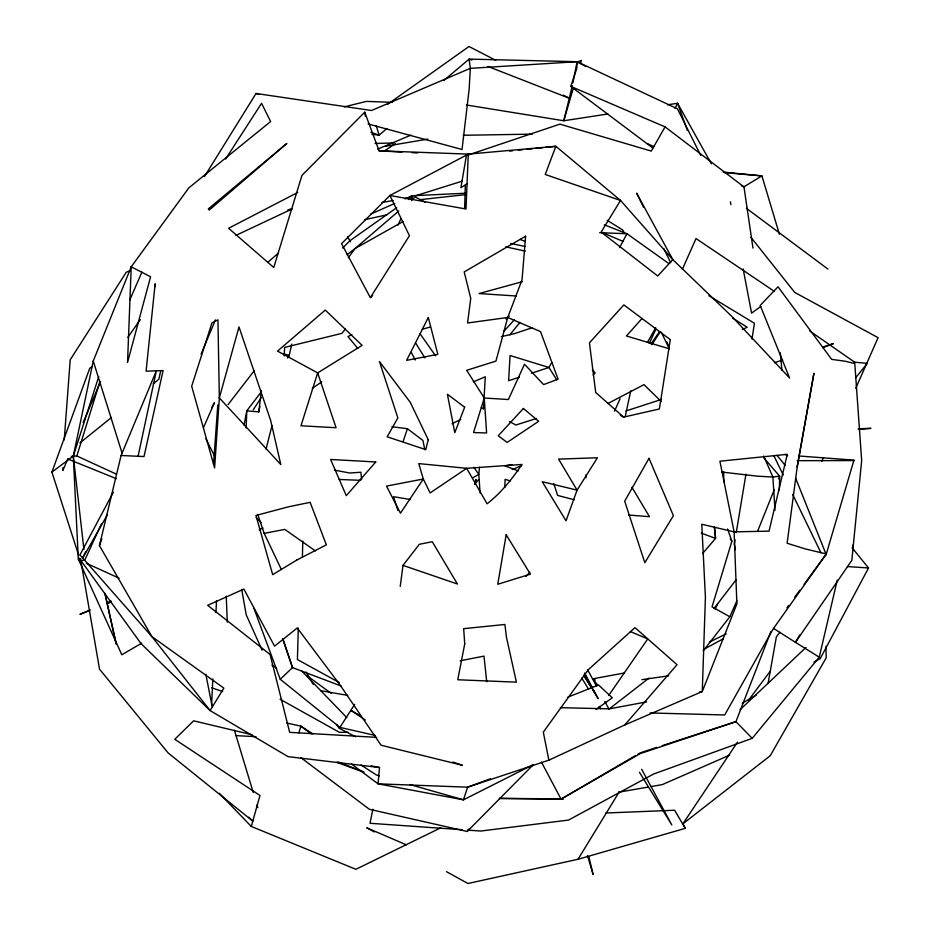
<?xml version="1.0" encoding="UTF-8"?>
<svg xmlns="http://www.w3.org/2000/svg" width="930" height="930" viewBox="0 0 930 930"><rect width="100%" height="100%" fill="white"/><g stroke="black" fill="none" stroke-linecap="round" stroke-linejoin="round"><path stroke-width="1.4" d="M62.903 467.755L62.891 470.441L67.948 458.49M302.413 556.838L302.785 541.121M779.328 490.517L779.677 476.172L763.577 457.572M298.298 628.087L297.414 659.544L339.287 682.573M464.628 208.46L465.314 185.256M504.816 487.378L505.083 479.345L510.43 480.961M246.125 427.951L246.787 410.816L261.504 391.588M211.587 704.975L212.819 678.981M215.958 612.556L216.504 601.001M284.138 355.958L284.638 347.413L341.88 333.358L345.507 328.883M411.897 198.183L412.048 195.765L464.907 193.254M213.528 464.291L217.783 405.062M64.24 439.878L70.215 359.782L126.248 272.257L130.247 270.607M371.082 765.843L379.521 767.517L378.045 783.839L463.454 799.823L532.576 764.96M479.508 467.255L478.799 474.416L480.101 492.853M244.055 425.068L246.787 410.816L258.784 411.874L261.388 390.472M400.237 586.412L402.992 565.382L419.325 544.306L432.264 541.725L457.421 584.017L402.992 565.382M797.208 466.872L787.129 543.248L805.136 548.886L826.328 553.955L853.961 460.129L799.114 456.014L797.208 466.872L813.936 373.279L799.114 456.014M752.021 338.997L754.404 323.268L708.893 295.717M735.049 539.795L734.34 544.073L735.246 549.804M736.235 532.669L745.941 474.207M768.064 683.538L776.364 636.876L779.886 632.319M625.413 415.571L630.761 390.856M572.299 85.734L563.778 120.761L466.395 104.985M572.868 82.909L577.1 61.706L469.139 59.102L443.889 80.422M372.86 809.228L370.024 823.283L462.071 829.723M258.784 411.874L259.923 406.282M141.755 643.142L121.807 654.767L78.318 559.07L73.307 456.107L93.244 361.014L131.223 266.805L188.848 187.86L270.618 121.551L261.562 103.288L225.63 159.007M138.024 456.514L156.391 370.721L121.086 455.491L99.44 545.596L151.892 636.608L210.099 710.578L288.056 756.636L379.521 767.517M160.704 370.93L158.844 379.289L153.206 383.834M291.753 344.112L289.218 355.411L287.614 357.829M467.825 830.13L480.764 831.036L568.556 820.062L653.569 774.039L752.207 738.339L819.272 657.173L837.233 580.192M266.05 449.109L272.013 425.498M475.16 482.6L475.997 479.462L474.939 483.309M298.856 732.887L300.82 726.121L286.754 723.04M573.426 87.839L563.778 120.761L607.871 113.983M580.657 63.159L581.459 60.415L577.425 61.95M440.715 827.84L355.876 869.306L251.298 826.456L259.981 795.487L174.759 739.304L193.614 720.82L252.03 734.746M727.609 528.972L731.852 541.295L712.043 606.86L729.841 616.753L736.851 600.827M71.285 456.421L76.841 455.991L99.638 382.474M83.921 549.444L73.307 456.107L98.743 376.569M403.213 441.227L407.41 428.718L391.949 426.731M652.837 148.021L570.776 86.385L576.763 68.518L577.1 61.706L470.324 68.343L371.547 110.507L256.041 93.477L204.449 176.595M99.44 545.596L101.847 538.796M78.713 555.419L51.906 472.091L89.722 368.338L92.047 366.652M770.819 631.714L735.932 721.657L640.235 753.591L561.046 799.137L499.398 798.428M757.717 530.995L774.318 489.552M778.608 478.845L779.677 476.172L772.877 477.032L757.45 476.172L721.773 472.056M201.078 354.098L215.446 319.874M83.13 422.65L100.556 381.498M129.735 300.123L141.883 272.165M203.461 427.649L214.47 402.713L211.645 407.724M649.233 343.402L655.755 329.383M614.498 411.165L620.112 398.656M715.158 609.185L717.565 603.942L735.967 579.948M101.44 523.916L85.06 559.5L81.131 560.895L141.128 643.734L210.099 710.578L223.851 688.119L151.892 636.608L79.968 554.896L113.332 492.168M821.702 461.466L823.527 457.537M855.774 388.205L878.094 337.683L794.743 292.439L750.987 237.382M397.959 225.107L400.993 218.597M682.376 269.293L696 238.545L774.434 291.404M82.421 558.291L85.641 551.792M675.04 108.357L677.575 103.265L711.345 163.773M619.613 247.613L626.948 233.721L604.302 224.816M813.983 662.137L820.283 658.545L868.527 567.974L852.054 547.712M647.396 342.438L655.72 327.744M551.734 362.479L548.944 367.49L531.472 373.221M82.549 558.395L107.403 514.72M570.776 86.385L665.055 126.875L651.279 151.09L559.895 124.143L466.383 155.601L460.908 187.686L467.023 183.768M799.835 634.841L795.441 642.339L819.272 657.173M578.146 859.076L619.38 791.651M300.936 757.683L369.35 809.274L467.232 831.478L468.767 829.014M253.983 608.511L280.244 679.284L339.927 727.388L354.667 704.394M651.953 344.623L660.067 332.022M253.204 409.793L261.214 397.703M446.458 871.666L467.964 883.5L578.216 859.227L685.294 828.339L682.899 823.829L737.455 742.198M608.731 695.431L647.733 638.945L630.296 631.551M127.817 337.381L140.302 319.595M650.977 343.833L659.603 331.638M348.308 257.726L355.039 248.554L398.738 211.017M786.943 607.79L788.652 605.453M794.65 597.258L799.788 590.236M804.066 584.389L826.328 553.955L773.33 628.692L724.702 714.972L650.082 712.95M748.662 700.023L770.168 671.286M287.486 357.666L289.218 355.411L283.72 353.842M228.083 404.573L254.32 370.617M703.359 650.721L729.841 616.753M474.637 484.53L478.59 479.566M370.814 297.542L372.628 295.298M509.873 334.823L519.905 322.431M855.577 377.894L867.341 363.351L854.693 362.212L809.763 330.987M713.973 608.371L717.565 603.942M267.654 262.434L278.442 253.065M702.592 553.513L715.554 538.4L714.507 526.973M548.851 760.17L624.762 724.97L677.04 664.694L634.981 627.634L588.33 669.67L543.318 732.143L548.851 760.17L467.616 787.175L378.045 783.839L351.54 764.03M641.828 318.711L626.436 335.986L669.286 348.785L661.265 332.103M525.962 576.472L529.775 572.264M503.735 331.464L514.441 319.664M593.142 374.976L595.142 372.953L592.305 369.733M467.232 831.478L533.402 764.611M402.004 152.09L379.115 150.834L364.711 112.181L301.948 175.398L273.757 267.503L228.594 228.269L297.716 192.475M342.635 248.043L349.796 240.835L396.657 207.716M280.244 679.284L292.497 667.601L341.275 686.061M740.036 709.73L805.996 647.443M506.06 319.002L509.256 316.119M411.851 199.764L415.117 196.939L425.405 202.287M386.81 128.619L379.126 135.106L371.93 134.327M79.98 442.901L111.519 417.454M682.899 823.829L770.214 755.753L826.177 657.859L826.003 646.234M609.243 708.916L649 678.075M347.111 254.646L355.039 248.554L403.027 221.573M51.906 472.091L73.307 456.107M321.78 381.87L312.271 388.345M760.775 306.423L751.591 313.154L743.151 268.91M596.025 709.509L612.265 697.791L598.548 685.003L567.858 697.14M387.392 104.474L468.987 46.5L495.771 60.311M408.375 199.439L410.711 197.776L411.734 200.601M384.636 150.788L395.448 143.639M404.48 198.648L408.712 197.939L412.048 195.765L405.41 198.706M743.535 187.07L761.914 175.91L779.375 234.151M541.527 762.251L561.046 799.137L635.492 755.625M637.968 754.184L640.456 752.73M742.256 703.161L756.102 695.245M472.579 477.892L478.799 474.416L473.858 467.255M703.347 649.617L723.401 638.701M351.831 334.579L348.018 336.59L357.829 348.506M259.226 529.879L262.969 527.949M452.015 423.778L460.734 419.395M607.883 403.504L643.99 384.625L661.184 401.469M709.381 642.084L726.26 633.853M742.303 329.604L747.185 327.244L732.608 318.072M235.964 235.371L292.078 208.971M370.896 214.016L394.797 203.414M377.661 149.137L410.897 135.141M729.725 755.09L662.265 784.618L651 786.582M624.762 724.97L702.278 691.525L736.897 603.884L734.107 531.855L719.913 461.21L787.28 454.34L769.029 531.158L734.107 531.855L701.778 524.264L705.417 597.234L702.278 691.525L699.418 692.06M90.303 609.894L79.922 614.335L89.129 610.743M107.171 602.663L111.065 601.001M287.777 210.122L290.439 208.983M512.291 469.557L521.625 465.57M473.312 381.846L485.286 376.778L483.449 409.165L481.298 407.328M107.531 603.547L111.472 602.012M822.666 347.739L833.454 343.589L822.457 347.146M490.412 778.77L467.616 787.175L463.454 799.823L409.7 784.513M531.89 327.848L514.023 333.754L501.317 336.614M519.37 377.173L508.617 380.696L510.07 355.516L548.944 367.49L556.733 379.754M774.458 362.688L782.618 360.038M641.816 752.289L656.812 747.406M662.276 745.628L735.932 721.657L752.207 738.339M625.971 410.955L661.439 399.435M536.564 418.43L515.848 425.033L509.535 421.546M408.712 197.939L412.827 196.637M415.582 195.777L462.28 181.129M422.36 329.22L430.52 326.965M522.369 281.685L479.055 293.555L516.266 296.007M344.147 106.892L366.432 101.393L392.507 102.335M364.7 219.678L386.892 214.842M460.141 660.788L484.007 656.115L486.681 681.702M257.715 514.395L264.178 533.367L284.789 529.403L315.421 550.932M512.046 464.558L504.978 465.884L518.359 470.94M597.897 685.515L592.875 678.83L623.925 673.064M646.583 701.906L609.441 708.823L560.372 707.695M618.601 792.209L648.187 787.071M385.764 146.231L427.847 139.093M381.893 202.438L393.192 200.543M667.612 104.788L677.575 103.265L687.328 130.374M641.886 679.656L668.74 675.808M420.348 199.648L464.814 194.707M509.675 151.102L512.558 150.8M518.336 150.207L522.66 149.753M526.996 149.3L532.762 148.707M535.657 148.405L542.876 147.649M545.759 147.359L555.861 146.301L620.543 200.462L672.809 259.633L731.898 316.491L789.605 378.033L760.194 305.435L778.015 286.777L831.664 359.375L845.358 361.235L853.81 363.363L854.693 362.212L861.68 460.536L851.834 560.337L795.441 642.339L773.597 628.459M561.046 799.137L563.382 798.905L499.538 798.393M858.39 429.416L870.945 428.346L858.332 428.742M605.849 813.006L674.622 810.251L685.294 828.339M375.034 143.476L393.774 142.929M463.268 135.28L532.332 134.141M348.006 732.224L339.415 732.352L280.058 699.244M797.231 460.675L854.519 460.559M379.115 150.834L468.278 154.113L555.861 146.301L545.236 174.468L620.543 200.462L601.152 232.07L657.708 275.989L672.809 259.633L636.632 193.115L643.572 207.274M599.676 232.698L626.948 233.721L668.751 263.492M339.194 479.473L360.7 480.322M121.086 455.491L144.022 456.549L163.099 370.57L146.08 371.175L155.159 283.731L155.194 286.638M235.918 735.618L255.994 736.688M412.025 152.636L417.744 152.95M376.58 737.351L289.683 732.352L270.084 654.499L207.692 605.314L243.846 589.074L274.582 646.164L297.251 627.959L340.078 685.015L381.091 745.232L462.384 765.274L452.875 762.042M81.015 559.244L78.318 559.07L81.352 563.615L99.522 669.17L168.167 752.975L252.879 821.19L248.682 817.226M847.416 566.568L868.527 567.974M628.564 515.034L649.466 516.685L631.958 487.308M724.493 172.631L761.914 175.91L723.191 172.038M410.328 499.503L393.529 496.713L397.901 510.489M320.815 690.699L347.762 695.384M334.416 470.115L349.68 473.01L360.875 472.242L361.607 479.287M510.733 243.462L524.95 246.427M505.699 246.857L525.369 251.112M339.927 727.388L375.301 735.456M574.345 499.817L557.616 495.411L553.803 483.6M368.094 123.957L462.024 149.498L469.139 89.327L470.324 68.343L469.139 59.102L471.824 60.148M379.37 775.887L376.615 775.097L360.968 764.995M211.761 687.828L222.689 691.513M256.041 93.477L258.773 94.407M370.919 132.339L379.126 135.106L376.185 125.538M336.718 762.298L363.804 772.179M701.325 533.157L715.554 538.4L714.345 526.985M338.09 761.961L363.816 771.958M487.925 66.437L569.764 98.452L563.382 95.162M68.297 459.211L116.378 478.694M520.044 239.382L525.345 241.544M601.687 232.326L623.007 241.37M406.34 844.835L366.757 827.781L374.348 831.966M647.21 143.569L653.837 146.545M741.326 185.721L743.977 186.907L752.975 248.101M86.362 563.278L119.04 578.158M76.841 455.991L116.32 474.102M592.875 678.83L595.328 680.051M355.562 736.769L338.915 728.12L336.718 724.377M585.9 66.576L577.1 61.706L677.424 108.787L700.732 155.415M785.222 454.363L787.757 455.77M359.503 715.251L350.819 710.299L365.292 720.006M620.287 415.14L623.984 417.419M607.15 220.294L622.937 230.152L624.065 232.814M312.852 733.898L300.82 726.121L311.201 733.875M271.909 665.113L276.756 668.275M307.249 675.878L331.417 693.536M746.406 208.308L827.933 269.072M407.41 428.718L422.918 440.436L424.812 449.713M665.055 126.875L743.977 186.907M818.237 656.685L820.283 658.545M256.169 517.685L261.33 522.672M301.274 670.542L346.809 717.6M219.341 793.302L251.298 826.456M777.015 455.363L785.257 465.5M419.965 333.649L435.659 355.888M730.271 538.889L731.852 541.295M583.517 675.203L594.828 692.838L584.586 673.006M415.791 343.298L424.894 357.876M599.083 706.335L600.582 708.776M639.445 772.249L671.844 824.991L641.677 769.308M581.738 678.028L588.527 689.118M585.005 677.063L591.654 687.967M593.119 690.362L598.199 698.674L593.538 690.118M347.599 236.848L350.552 241.8M306.051 672.041L313.352 684.503M584.714 673.925L592.201 687.654M587.551 669.67L596.514 686.166M604.779 701.394L608.883 708.939M411.316 352.517L415.268 360.003M205.786 438.53L214.144 455.212M663.741 248.484L670.669 262.644M773.818 455.595L783.246 475.021M792.674 494.458L820.958 552.757M264.178 533.367L281.441 569.683M262.12 650.221L246.206 614.742L241.707 589.457M763.693 456.026L772.877 477.032L775.004 510.268M666.81 341.88L669.123 347.169M795.627 478.16L826.235 554.699M282.639 638.759L292.497 667.601L282.906 638.829M79.585 558.151L81.352 563.615M93.244 361.014L122.167 453.41M234.406 730.236L253.239 792.465M257.006 804.915L257.843 807.682M587.493 855.542L593.108 874.491L588.83 856.635M104.951 593.363L116.18 643.781M104.927 593.387L116.111 643.886M205.821 674.227L212.226 706.707M730.375 201.845L730.922 204.693M364.711 112.181L365.455 116.459M585.644 475.056L586.04 477.799M780.317 352.807L781.909 370.163M853.124 544.806L853.438 550.537M226.234 596.188L227.304 622.17M723.656 471.731L723.831 481.821M131.223 266.805L127.538 362.468L150.579 276.78L131.223 266.805M468.278 154.113L466 209.006L389.891 195.498L341.543 243.637L370.326 297.647L409.456 235.674L389.891 195.498L468.278 154.113M219.341 397.877L214.609 467.941L191.685 386.241L211.97 322.838L217.934 319.827L219.341 397.877L280.814 464.558L270.642 420.395L238.998 326.942L219.341 397.877M525.601 236.197L522.056 279.791L507.722 317.49L495.946 361.107L466.686 370.314L484.263 398.005L486.611 432.973L473.556 432.555L484.263 398.005L508.396 399.54L524.508 364.235L543.585 384.601L558.105 379.184L540.528 331.615L507.722 317.49L467.569 322.977L470.754 298.332L464.186 271.909L525.601 236.197M670.309 339.648L659.37 408.979L623.623 417.105L595.712 392.495L589.434 342.845L623.844 304.912L670.309 339.648M506.176 534.75L497.759 584.273L530.402 574.159L506.176 534.75M464.733 643.897L457.758 679.76L516.406 682.155L506.455 637.306L504.897 624.472L463.663 628.668L464.733 643.897M428.23 439.716L425.777 449.632L387.147 436.798L397.866 417.907L379.463 361.561L410.281 402.341L428.23 439.716M317.665 372.895L300.983 425.766L336.067 427.742L317.665 372.895L277.535 351.11L325.268 310.074L362.107 345.367L317.665 372.895M577.065 490.145L566.021 520.8L542.237 481.694L577.065 490.145L597.432 457.758L558.605 459.118L577.065 490.145M464.663 407.212L454.782 432.683L447.4 394.274L464.663 407.212M428.312 317.525L406.608 360.352L437.821 354.353L428.312 317.525M649.012 458.316L624.693 501.177L644.816 562.697L673.401 515.673L649.012 458.316M423.29 479.008L400.458 513.186L386.52 486.099L423.29 479.008L430.125 492.923L466.686 468.302L522.032 464.465C512.058 478.938 501.038 493.005 487.076 503.793L466.686 468.302L418.791 463.605L423.29 479.008M375.755 461.966L346.297 495.678L330.603 459.467L375.755 461.966M523.404 408.479L498.259 435.74L507.141 442.424L538.644 421.302L523.404 408.479M286.684 143.58L209.227 210.064L208.355 208.866L286.684 143.58M296.786 560.069L272.688 574.647L255.948 515.452L288.579 506.792L310.132 502.34L326.349 544.841L296.786 560.069"/></g></svg>
